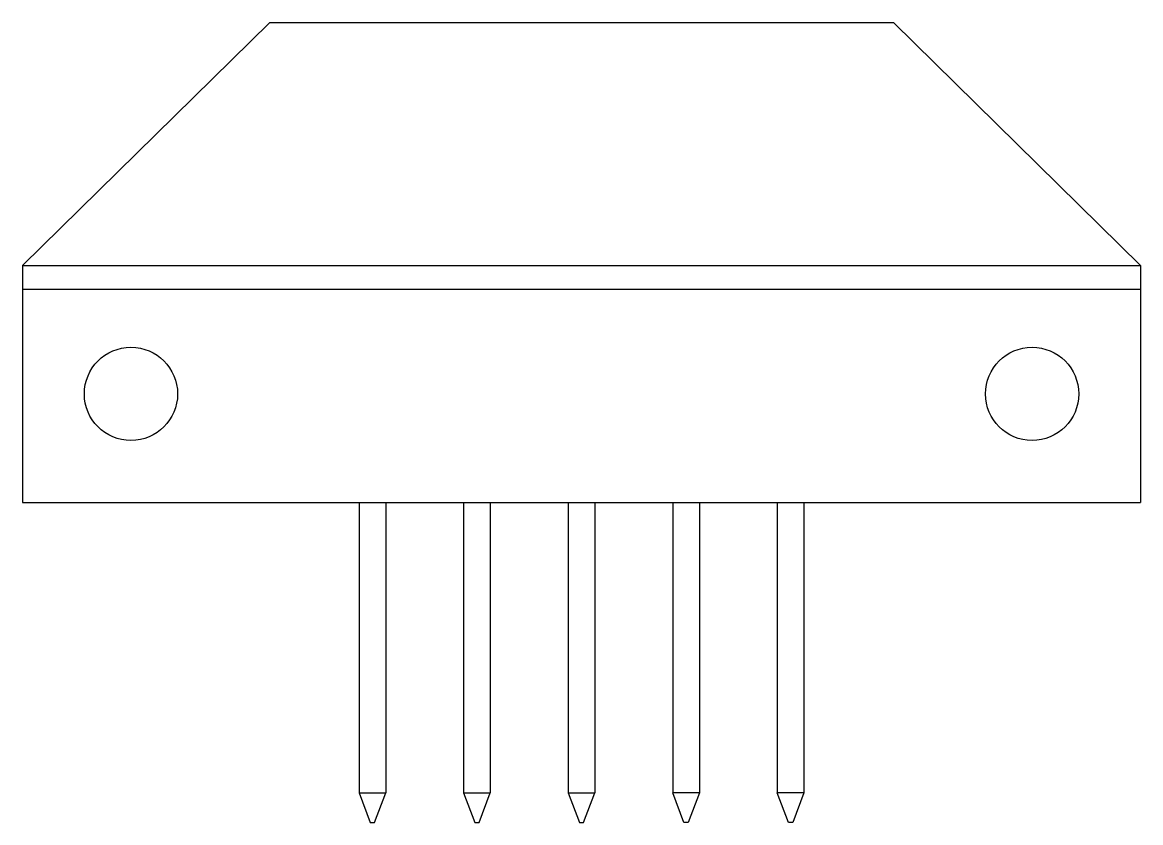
# Model space of a CAD drawing. Header units: inches. Extents: x 35.55 to 36.59, y 15.99 to 16.74.
import ezdxf

# ---------------------------------------------------------------- set-up
doc = ezdxf.new("R2010")
doc.units = ezdxf.units.IN
doc.header["$MEASUREMENT"] = 0

msp = doc.modelspace()

# ---------------------------------------------------------------- linework, layer by layer
for p, q in [((35.5465, 16.5138), (35.7783, 16.7418)), ((35.7783, 16.7418), (36.3628, 16.7418)), ((36.5945, 16.5138), (36.3628, 16.7418)), ((35.5465, 16.5138), (36.5945, 16.5138)), ((35.5465, 16.5138), (35.5465, 16.2918)), ((36.5945, 16.5138), (36.5945, 16.2918)), ((35.5465, 16.2918), (36.5945, 16.2918)), ((35.862, 16.2918), (35.862, 16.0198)), ((35.887, 16.2918), (35.887, 16.0198)), ((35.887, 16.2918), (35.887, 16.0198)), ((35.96, 16.2918), (35.96, 16.0198)), ((35.985, 16.2918), (35.985, 16.0198)), ((35.985, 16.2918), (35.985, 16.0198)), ((36.058, 16.2918), (36.058, 16.0198)), ((36.083, 16.2918), (36.083, 16.0198)), ((36.156, 16.2918), (36.156, 16.0198)), ((36.156, 16.2918), (36.156, 16.0198)), ((36.181, 16.2918), (36.181, 16.0198)), ((36.254, 16.2918), (36.254, 16.0198)), ((36.254, 16.2918), (36.254, 16.0198)), ((36.279, 16.2918), (36.279, 16.0198)), ((35.862, 16.0198), (35.8725, 15.9918)), ((35.862, 16.0198), (35.887, 16.0198)), ((35.8765, 15.9918), (35.887, 16.0198)), ((35.96, 16.0198), (35.9705, 15.9918)), ((35.96, 16.0198), (35.985, 16.0198)), ((35.9745, 15.9918), (35.985, 16.0198)), ((36.058, 16.0198), (36.0685, 15.9918)), ((36.058, 16.0198), (36.083, 16.0198)), ((36.0725, 15.9918), (36.083, 16.0198)), ((36.1665, 15.9918), (36.156, 16.0198)), ((36.181, 16.0198), (36.156, 16.0198)), ((36.181, 16.0198), (36.1705, 15.9918)), ((36.2645, 15.9918), (36.254, 16.0198)), ((36.279, 16.0198), (36.254, 16.0198)), ((36.279, 16.0198), (36.2685, 15.9918)), ((35.8725, 15.9918), (35.8765, 15.9918)), ((35.9705, 15.9918), (35.9745, 15.9918)), ((36.0685, 15.9918), (36.0725, 15.9918)), ((36.1705, 15.9918), (36.1665, 15.9918)), ((36.2685, 15.9918), (36.2645, 15.9918))]:
    msp.add_line(p, q)
at = {"color": 5}
msp.add_line((35.5465, 16.4918), (36.5945, 16.4918), dxfattribs=at)
for centre in [(35.6483, 16.3936), (36.4928, 16.3936)]:
    msp.add_circle(centre, 0.0437)

doc.saveas('drawing.dxf')
